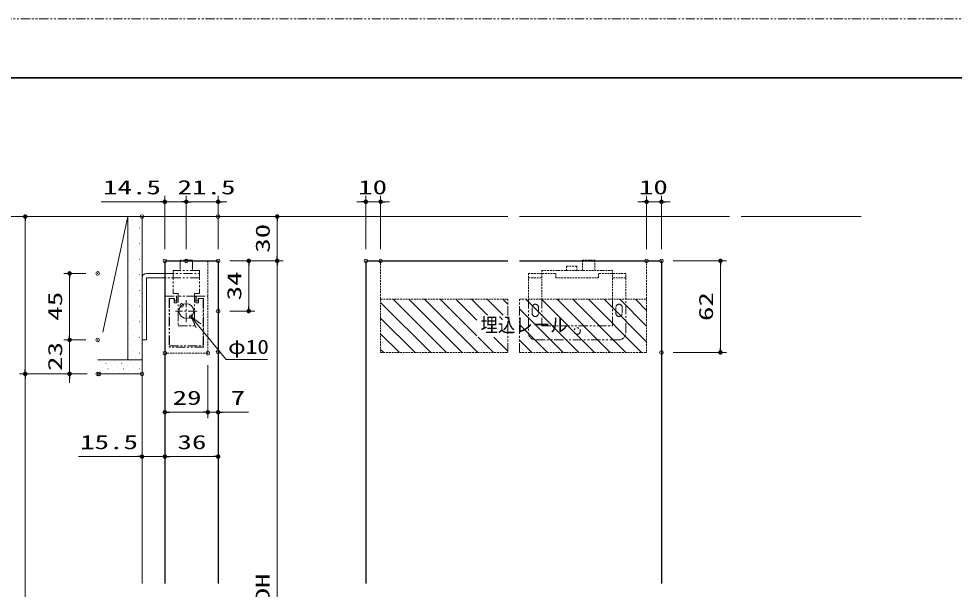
# Model space of a CAD drawing. Units: millimetres, scale not verified. Extents: x -1306 to 1306, y -607 to 607.
# Drawn here: x -871 to -237, y 208 to 594 of the extents above; entities that cross this region are included whole.
import ezdxf
from ezdxf.enums import TextEntityAlignment as Align

# ---------------------------------------------------------------- set-up
doc = ezdxf.new("R2010")
doc.units = ezdxf.units.MM
doc.header["$LTSCALE"] = 5
doc.header["$PDMODE"] = 32
doc.header["$PDSIZE"] = 2.5
for name, pattern in [('USER1', [2.5, 1.25, -0.25, 0.25, -0.25, 0.25, -0.25]), ('USER2', [0.375, 0.25, -0.125]), ('USER3', [2, 1.25, -0.25, 0.25, -0.25])]:
    doc.linetypes.add(name, pattern=pattern)
for name, color, linetype, lineweight in [('0-1_線(黄)', 2, 'Continuous', 15), ('0-3_陰線', 1, 'USER1', 9), ('0-B_点線(水)', 4, 'USER2', 9), ('0-C_中心線', 3, 'USER3', 9), ('0-D_線(白)', 7, 'Continuous', 30), ('1-0_線(水)', 4, 'Continuous', 9), ('1-1_寸法線', 3, 'Continuous', 13), ('1-2_ハッチング', 6, 'Continuous', 9), ('1-4_DEFPOINTS', 7, 'Continuous', 5), ('1-5_0', 3, 'Continuous', 25), ('1-8_図面枠', 7, 'Continuous', 35)]:
    doc.layers.add(name, color=color, linetype=linetype, lineweight=lineweight)
doc.styles.add('ＭＳ ゴシック', font='')
doc.styles.get('ＭＳ ゴシック').set_extended_font_data('MS Gothic')

# ---------------------------------------------------------------- blocks, each defined once
blk = doc.blocks.new('_DOT')
at = {"layer": '1-5_0'}
blk.add_line((-2.5, 0), (-5, 0), dxfattribs=at)
for points in [[(0, 0), (-2.5, 0), (-2.48, 0.313)], [(0, 0), (-2.48, -0.313), (-2.5, 0)], [(0, 0), (-2.48, 0.313), (-2.421, 0.622)], [(0, 0), (-2.421, -0.622), (-2.48, -0.313)], [(0, 0), (-2.421, 0.622), (-2.324, 0.92)], [(0, 0), (-2.324, -0.92), (-2.421, -0.622)], [(0, 0), (-2.324, 0.92), (-2.191, 1.204)], [(0, 0), (-2.191, -1.204), (-2.324, -0.92)], [(0, 0), (-2.191, 1.204), (-2.023, 1.469)], [(0, 0), (-2.023, -1.469), (-2.191, -1.204)], [(0, 0), (-2.023, 1.469), (-1.822, 1.711)], [(0, 0), (-1.822, -1.711), (-2.023, -1.469)], [(0, 0), (-1.822, 1.711), (-1.594, 1.926)], [(0, 0), (-1.594, -1.926), (-1.822, -1.711)], [(0, 0), (-1.594, 1.926), (-1.34, 2.111)], [(0, 0), (-1.34, -2.111), (-1.594, -1.926)], [(0, 0), (-1.34, 2.111), (-1.064, 2.262)], [(0, 0), (-1.064, -2.262), (-1.34, -2.111)], [(0, 0), (-1.064, 2.262), (-0.773, 2.378)], [(0, 0), (-0.773, -2.378), (-1.064, -2.262)], [(0, 0), (-0.773, 2.378), (-0.468, 2.456)], [(0, 0), (-0.468, -2.456), (-0.773, -2.378)], [(0, 0), (-0.468, 2.456), (-0.157, 2.495)], [(0, 0), (-0.157, -2.495), (-0.468, -2.456)], [(0, 0), (-0.157, 2.495), (0.157, 2.495)], [(0, 0), (0.157, -2.495), (-0.157, -2.495)], [(0, 0), (0.157, 2.495), (0.468, 2.456)], [(0, 0), (0.468, 2.456), (0.773, 2.378)], [(0, 0), (0.773, 2.378), (1.064, 2.262)], [(0, 0), (1.064, 2.262), (1.34, 2.111)], [(0, 0), (1.34, 2.111), (1.594, 1.926)], [(0, 0), (1.594, 1.926), (1.822, 1.711)], [(0, 0), (1.822, 1.711), (2.023, 1.469)], [(0, 0), (2.023, 1.469), (2.191, 1.204)], [(0, 0), (2.191, 1.204), (2.324, 0.92)], [(0, 0), (2.324, 0.92), (2.421, 0.622)], [(0, 0), (2.421, 0.622), (2.48, 0.313)], [(0, 0), (2.48, 0.313), (2.5, 0)], [(0, 0), (0.468, -2.456), (0.157, -2.495)], [(0, 0), (0.773, -2.378), (0.468, -2.456)], [(0, 0), (1.064, -2.262), (0.773, -2.378)], [(0, 0), (1.34, -2.111), (1.064, -2.262)], [(0, 0), (1.594, -1.926), (1.34, -2.111)], [(0, 0), (1.822, -1.711), (1.594, -1.926)], [(0, 0), (2.023, -1.469), (1.822, -1.711)], [(0, 0), (2.191, -1.204), (2.023, -1.469)], [(0, 0), (2.324, -0.92), (2.191, -1.204)], [(0, 0), (2.421, -0.622), (2.324, -0.92)], [(0, 0), (2.48, -0.313), (2.421, -0.622)], [(0, 0), (2.5, 0), (2.48, -0.313)]]:
    blk.add_solid(points, dxfattribs=at)
blk = doc.blocks.new('_Open30')
at = {"layer": '1-5_0', "lineweight": 9}
blk.add_line((0, 0), (-5, 0), dxfattribs=at)
blk.add_lwpolyline([(-5, 1.34), (0, 0), (-5, -1.34)], dxfattribs=at)

msp = doc.modelspace()

# ---------------------------------------------------------------- linework, layer by layer
at = {"layer": '0-1_線(黄)'}
for p, q in [((-1235.181, 460.092), (-539.702, 460.092)), ((-796.701, 460.092), (-813.701, 381.758)), ((-796.701, 460.092), (-796.701, 363.092)), ((-787.201, 460.092), (-787.201, 353.592)), ((-531.702, 460.092), (-389.702, 460.092)), ((-381.702, 460.092), (-300.409, 460.092)), ((-784.201, 421.592), (-771.701, 421.592)), ((-817.201, 363.092), (-787.201, 363.092)), ((-817.201, 353.592), (-787.201, 353.592))]:
    msp.add_line(p, q, dxfattribs=at)
for points in [[(-784.201, 376.592), (-787.201, 376.592), (-787.201, 418.592)], [(-771.701, 418.592), (-784.201, 418.592), (-784.201, 376.592)]]:
    msp.add_lwpolyline(points, dxfattribs=at)
msp.add_arc((-784.201, 418.592), 3, 90, 180, dxfattribs=at)
at = {"layer": '0-3_陰線', "color": 4}
msp.add_line((387.036, 594), (-1292.964, 594), dxfattribs=at)
at = {"layer": '0-3_陰線'}
for p, q in [((-752.951, 430.592), (-752.951, 423.592)), ((-748.401, 423.592), (-748.401, 408.092)), ((-771.701, 406.092), (-763.801, 406.092)), ((-771.701, 367.592), (-771.701, 406.092)), ((-762.701, 408.092), (-766.001, 408.092)), ((-750.801, 406.092), (-763.601, 406.092)), ((-763.601, 406.092), (-763.601, 401.592)), ((-762.701, 408.092), (-762.701, 386.092)), ((-751.701, 408.092), (-751.701, 386.092)), ((-748.401, 408.092), (-751.701, 408.092)), ((-750.801, 401.592), (-750.801, 406.092)), ((-750.601, 406.092), (-742.701, 406.092)), ((-765.401, 404.592), (-768.701, 404.592)), ((-765.401, 404.592), (-765.401, 401.592)), ((-763.601, 401.592), (-765.401, 401.592)), ((-749.001, 401.592), (-750.801, 401.592)), ((-745.701, 404.592), (-749.001, 404.592)), ((-749.001, 401.592), (-749.001, 404.592)), ((-539.702, 368.092), (-539.702, 404.092)), ((-531.702, 368.092), (-531.702, 404.092)), ((-525.703, 404.092), (-525.703, 381.592)), ((-459.703, 381.592), (-459.703, 404.092)), ((-523.203, 398.592), (-523.203, 394.592)), ((-518.903, 398.592), (-518.903, 394.592)), ((-466.503, 398.592), (-466.503, 394.592)), ((-462.203, 398.592), (-462.203, 394.592)), ((-762.701, 386.092), (-751.701, 386.092)), ((-520.703, 376.592), (-464.703, 376.592)), ((-745.501, 371.592), (-768.901, 371.592))]:
    msp.add_line(p, q, dxfattribs=at)
for points in [[(-752.951, 430.592), (-761.451, 430.592), (-761.451, 423.592)], [(-771.701, 421.592), (-748.401, 421.592), (-748.401, 418.592), (-771.701, 418.592)], [(-748.401, 423.592), (-766.001, 423.592), (-766.001, 408.092)], [(-763.801, 406.092), (-763.801, 403.092), (-765.101, 403.092), (-765.101, 404.592), (-768.901, 404.592), (-768.901, 371.592)], [(-750.601, 406.092), (-750.601, 403.092), (-749.301, 403.092), (-749.301, 404.592), (-745.501, 404.592), (-745.501, 371.592)], [(-768.701, 404.592), (-768.701, 372.592), (-745.701, 372.592), (-745.701, 404.592)], [(-516.703, 404.092), (-516.703, 386.092), (-468.703, 386.092), (-468.703, 404.092)]]:
    msp.add_lwpolyline(points, dxfattribs=at)
msp.add_circle((-492.703, 382.592), 2.15, dxfattribs=at)
for centre, radius, start, end in [((-521.053, 398.592), 2.15, 0, 180), ((-464.353, 398.592), 2.15, 0, 180), ((-521.053, 394.592), 2.15, 180, 0), ((-464.353, 394.592), 2.15, 180, 0), ((-520.703, 381.592), 5, 180, 270), ((-464.703, 381.592), 5, 270, 0)]:
    msp.add_arc(centre, radius, start, end, dxfattribs=at)
at = {"layer": '0-B_点線(水)'}
for p, q in [((-489.203, 430.592), (-489.203, 423.592)), ((-625.701, 430.092), (-625.701, 368.092)), ((-493.003, 426.592), (-493.003, 423.592)), ((-445.703, 430.092), (-445.703, 368.092)), ((-525.703, 421.592), (-507.203, 421.592)), ((-525.703, 421.592), (-525.703, 404.092)), ((-525.703, 418.592), (-516.703, 418.592)), ((-516.703, 423.592), (-468.703, 423.592)), ((-516.703, 423.592), (-516.703, 404.092)), ((-507.203, 418.592), (-507.203, 421.592)), ((-507.203, 418.592), (-478.203, 418.592)), ((-459.703, 421.592), (-478.203, 421.592)), ((-478.203, 418.592), (-478.203, 421.592)), ((-468.703, 404.092), (-468.703, 423.592)), ((-459.703, 418.592), (-468.703, 418.592)), ((-459.703, 404.092), (-459.703, 421.592)), ((-625.701, 404.092), (-539.702, 404.092)), ((-531.702, 404.092), (-445.703, 404.092)), ((-625.701, 368.092), (-539.702, 368.092)), ((-531.702, 368.092), (-445.703, 368.092))]:
    msp.add_line(p, q, dxfattribs=at)
for points in [[(-489.203, 430.592), (-480.703, 430.592), (-480.703, 423.592)], [(-742.701, 430.092), (-742.701, 367.592), (-771.701, 367.592)], [(-493.003, 426.592), (-500.003, 426.592), (-500.003, 423.592)]]:
    msp.add_lwpolyline(points, dxfattribs=at)
at = {"layer": '0-C_中心線'}
for p, q in [((-757.201, 388.656), (-757.201, 403.527)), ((-749.765, 396.092), (-764.636, 396.092))]:
    msp.add_line(p, q, dxfattribs=at)
at = {"layer": '0-D_線(白)'}
for p, q in [((-771.701, 430.092), (-771.701, 211.777)), ((-635.701, 430.092), (-539.702, 430.092)), ((-635.701, 430.092), (-635.701, 211.777)), ((-531.702, 430.092), (-435.703, 430.092)), ((-435.703, 430.092), (-435.703, 211.777))]:
    msp.add_line(p, q, dxfattribs=at)
msp.add_lwpolyline([(-771.701, 430.092), (-735.701, 430.092), (-735.701, 211.777)], dxfattribs=at)
at = {"layer": '1-0_線(水)'}
msp.add_line((-787.201, 353.592), (-787.201, 211.777), dxfattribs=at)
msp.add_circle((-757.201, 396.092), 5, dxfattribs=at)
at = {"layer": '1-1_寸法線'}
for p, q in [((-774.701, 470.092), (-814.748, 470.092)), ((-771.701, 438.092), (-771.701, 474.092)), ((-757.201, 470.092), (-771.701, 470.092)), ((-760.201, 470.092), (-763.201, 470.092)), ((-757.201, 438.092), (-757.201, 474.092)), ((-757.201, 438.092), (-757.201, 474.092)), ((-757.201, 470.092), (-735.701, 470.092)), ((-754.201, 470.092), (-751.201, 470.092)), ((-735.701, 438.092), (-735.701, 474.092)), ((-732.701, 470.092), (-729.701, 470.092)), ((-638.701, 470.092), (-641.701, 470.092)), ((-635.701, 438.092), (-635.701, 474.092)), ((-635.701, 470.092), (-625.701, 470.092)), ((-625.701, 438.092), (-625.701, 474.092)), ((-622.701, 470.092), (-619.701, 470.092)), ((-448.703, 470.092), (-451.703, 470.092)), ((-445.703, 438.092), (-445.703, 474.092)), ((-445.703, 470.092), (-435.703, 470.092)), ((-435.703, 438.092), (-435.703, 474.092)), ((-432.703, 470.092), (-429.703, 470.092)), ((-795.201, 460.092), (-870.201, 460.092)), ((-866.201, 457.092), (-866.201, 356.592)), ((-727.701, 460.092), (-691.701, 460.092)), ((-695.701, 433.092), (-695.701, 457.092)), ((-727.701, 430.092), (-691.701, 430.092)), ((-727.701, 430.092), (-691.701, 430.092)), ((-727.701, 430.092), (-710.951, 430.092)), ((-714.951, 399.092), (-714.951, 427.092)), ((-695.701, 427.092), (-695.701, -8.908)), ((-427.703, 430.092), (-391.703, 430.092)), ((-395.703, 427.092), (-395.703, 371.092)), ((-825.201, 421.592), (-840.201, 421.592)), ((-836.201, 379.592), (-836.201, 418.592)), ((-727.701, 396.092), (-710.951, 396.092)), ((-836.201, 379.592), (-836.201, 382.592)), ((-825.201, 376.592), (-840.201, 376.592)), ((-825.201, 376.592), (-840.201, 376.592)), ((-836.201, 376.592), (-836.201, 353.592)), ((-427.703, 368.092), (-391.703, 368.092)), ((-771.701, 359.592), (-771.701, 323.592)), ((-771.701, 359.592), (-771.701, 293.592)), ((-771.701, 359.592), (-771.701, 293.592)), ((-742.701, 359.592), (-742.701, 323.592)), ((-742.701, 359.592), (-742.701, 323.592)), ((-735.701, 360.412), (-735.701, 323.592)), ((-735.701, 360.412), (-735.701, 293.592)), ((-824.256, 353.592), (-870.201, 353.592)), ((-824.256, 353.592), (-870.201, 353.592)), ((-866.201, 350.592), (-866.201, -16.908)), ((-825.201, 353.592), (-840.201, 353.592)), ((-836.201, 350.592), (-836.201, 347.592)), ((-787.201, 345.592), (-787.201, 293.592)), ((-745.701, 327.592), (-768.701, 327.592)), ((-745.701, 327.592), (-748.701, 327.592)), ((-742.701, 327.592), (-735.701, 327.592)), ((-732.701, 327.592), (-715.034, 327.592)), ((-790.201, 297.592), (-830.248, 297.592)), ((-771.701, 297.592), (-787.201, 297.592)), ((-768.701, 297.592), (-765.701, 297.592)), ((-768.701, 297.592), (-738.701, 297.592))]:
    msp.add_line(p, q, dxfattribs=at)
at = {"layer": '1-1_寸法線', "lineweight": 9}
msp.add_lwpolyline([(-702.298, 363.285), (-730.336, 363.285), (-748.964, 386.034)], dxfattribs=at)
at = {"layer": '1-2_ハッチング'}
for p, q in [((-794.338, 457.675), (-794.288, 457.675)), ((-790.36, 456.35), (-790.31, 456.35)), ((-787.709, 459.001), (-787.659, 459.001)), ((-795.664, 451.046), (-795.614, 451.046)), ((-793.012, 453.698), (-792.962, 453.698)), ((-791.686, 449.721), (-791.636, 449.721)), ((-789.034, 452.372), (-788.984, 452.372)), ((-794.338, 447.069), (-794.288, 447.069)), ((-790.36, 445.743), (-790.31, 445.743)), ((-787.709, 448.395), (-787.659, 448.395)), ((-795.664, 440.44), (-795.614, 440.44)), ((-793.012, 443.091), (-792.962, 443.091)), ((-791.686, 439.114), (-791.636, 439.114)), ((-789.034, 441.766), (-788.984, 441.766)), ((-787.709, 437.788), (-787.659, 437.788)), ((-794.338, 436.462), (-794.288, 436.462)), ((-793.012, 432.485), (-792.962, 432.485)), ((-790.36, 435.136), (-790.31, 435.136)), ((-789.034, 431.159), (-788.984, 431.159)), ((-795.664, 429.833), (-795.614, 429.833)), ((-794.338, 425.856), (-794.288, 425.856)), ((-791.686, 428.507), (-791.636, 428.507)), ((-790.36, 424.53), (-790.31, 424.53)), ((-787.709, 427.181), (-787.659, 427.181)), ((-795.664, 419.227), (-795.614, 419.227)), ((-793.012, 421.878), (-792.962, 421.878)), ((-791.686, 417.901), (-791.636, 417.901)), ((-789.034, 420.552), (-788.984, 420.552)), ((-794.338, 415.249), (-794.288, 415.249)), ((-790.36, 413.923), (-790.31, 413.923)), ((-787.709, 416.575), (-787.659, 416.575)), ((-795.664, 408.62), (-795.614, 408.62)), ((-793.012, 411.272), (-792.962, 411.272)), ((-791.686, 407.294), (-791.636, 407.294)), ((-789.034, 409.946), (-788.984, 409.946)), ((-787.709, 405.968), (-787.659, 405.968)), ((-794.338, 404.642), (-794.288, 404.642)), ((-793.012, 400.665), (-792.962, 400.665)), ((-790.36, 403.317), (-790.31, 403.317)), ((-789.034, 399.339), (-788.984, 399.339)), ((-591.817, 368.092), (-625.701, 401.975)), ((-581.21, 368.092), (-617.21, 404.092)), ((-570.603, 368.092), (-606.603, 404.092)), ((-559.997, 368.092), (-595.997, 404.092)), ((-560.637, 379.338), (-585.39, 404.092)), ((-560.637, 389.945), (-574.784, 404.092)), ((-553.493, 393.407), (-564.177, 404.092)), ((-542.886, 393.407), (-553.57, 404.092)), ((-539.702, 400.829), (-542.964, 404.092)), ((-491.525, 368.092), (-527.525, 404.092)), ((-480.918, 368.092), (-516.918, 404.092)), ((-470.311, 368.092), (-506.311, 404.092)), ((-459.705, 368.092), (-495.705, 404.092)), ((-449.098, 368.092), (-485.098, 404.092)), ((-445.703, 375.303), (-474.492, 404.092)), ((-445.703, 385.909), (-463.885, 404.092)), ((-445.703, 396.516), (-453.278, 404.092)), ((-795.664, 398.013), (-795.614, 398.013)), ((-794.338, 394.036), (-794.288, 394.036)), ((-791.686, 396.687), (-791.636, 396.687)), ((-790.36, 392.71), (-790.31, 392.71)), ((-787.709, 395.362), (-787.659, 395.362)), ((-502.131, 368.092), (-531.702, 397.662)), ((-795.664, 387.407), (-795.614, 387.407)), ((-793.012, 390.058), (-792.962, 390.058)), ((-789.034, 388.733), (-788.984, 388.733)), ((-602.423, 368.092), (-625.701, 391.369)), ((-512.738, 368.092), (-531.702, 387.055)), ((-794.338, 383.429), (-794.288, 383.429)), ((-791.686, 386.081), (-791.636, 386.081)), ((-790.36, 382.103), (-790.31, 382.103)), ((-787.709, 384.755), (-787.659, 384.755)), ((-613.03, 368.092), (-625.701, 380.762)), ((-795.664, 376.8), (-795.614, 376.8)), ((-793.012, 379.452), (-792.962, 379.452)), ((-791.686, 375.474), (-791.636, 375.474)), ((-789.034, 378.126), (-788.984, 378.126)), ((-787.709, 374.148), (-787.659, 374.148)), ((-549.39, 368.092), (-559.706, 378.407)), ((-539.702, 369.01), (-549.099, 378.407)), ((-523.344, 368.092), (-531.702, 376.449)), ((-794.338, 372.823), (-794.288, 372.823)), ((-793.012, 368.845), (-792.962, 368.845)), ((-790.36, 371.497), (-790.31, 371.497)), ((-789.034, 367.519), (-788.984, 367.519)), ((-623.636, 368.092), (-625.701, 370.156)), ((-815.551, 362.216), (-815.501, 362.216)), ((-804.944, 362.216), (-804.894, 362.216)), ((-795.664, 366.194), (-795.614, 366.194)), ((-794.338, 362.216), (-794.288, 362.216)), ((-791.686, 364.868), (-791.636, 364.868)), ((-787.709, 363.542), (-787.659, 363.542)), ((-816.877, 355.587), (-816.827, 355.587)), ((-814.225, 358.239), (-814.175, 358.239)), ((-811.573, 360.89), (-811.523, 360.89)), ((-810.248, 356.913), (-810.198, 356.913)), ((-807.596, 359.564), (-807.546, 359.564)), ((-806.27, 355.587), (-806.22, 355.587)), ((-803.618, 358.239), (-803.568, 358.239)), ((-800.967, 360.89), (-800.917, 360.89)), ((-799.641, 356.913), (-799.591, 356.913)), ((-796.989, 359.564), (-796.939, 359.564)), ((-795.664, 355.587), (-795.614, 355.587)), ((-793.012, 358.239), (-792.962, 358.239)), ((-790.36, 360.89), (-790.31, 360.89)), ((-789.034, 356.913), (-788.984, 356.913)), ((-812.899, 354.261), (-812.849, 354.261)), ((-802.293, 354.261), (-802.243, 354.261)), ((-791.686, 354.261), (-791.636, 354.261))]:
    msp.add_line(p, q, dxfattribs=at)
at = {"layer": '1-4_DEFPOINTS'}
for p in [(-771.701, 470.092), (-735.701, 470.092), (-625.701, 470.092), (-435.703, 470.092), (-787.201, 460.092), (-735.701, 460.092), (-695.701, 460.092), (-771.701, 430.092), (-757.201, 430.092), (-735.701, 430.092), (-735.701, 430.092), (-714.951, 430.092), (-635.701, 430.092), (-625.701, 430.092), (-445.703, 430.092), (-435.703, 430.092), (-435.703, 430.092), (-836.201, 421.592), (-817.201, 421.592), (-760.368, 399.96), (-754.033, 392.223), (-735.701, 396.092), (-817.201, 376.592), (-771.701, 367.592), (-771.701, 367.592), (-742.701, 367.592), (-735.701, 368.412), (-435.703, 368.092), (-395.703, 368.092), (-866.201, 353.592), (-836.201, 353.592), (-817.201, 353.592), (-816.256, 353.592), (-787.201, 353.592), (-771.701, 327.592), (-742.701, 327.592), (-771.701, 297.592), (-735.701, 297.592)]:
    msp.add_point(p, dxfattribs=at)
at = {"layer": '1-8_図面枠'}
msp.add_lwpolyline([(-1252.964, -554), (347.036, -554), (347.036, 554), (-1252.964, 554)], close=True, dxfattribs=at)

# ---------------------------------------------------------------- block references
at = {"layer": '1-1_寸法線', "xscale": 0.6, "yscale": 0.6}
for p in [(-771.701, 470.092), (-757.201, 470.092), (-635.701, 470.092), (-445.703, 470.092), (-742.701, 327.592), (-742.701, 327.592), (-787.201, 297.592), (-735.701, 297.592)]:
    msp.add_blockref('_DOT', p, dxfattribs=at)
at = {"layer": '1-1_寸法線'}
for name, p, xscale, yscale, rotation in [('_DOT', (-757.201, 470.092), 0.6, 0.6, 180), ('_DOT', (-735.701, 470.092), 0.6, 0.6, 180), ('_DOT', (-625.701, 470.092), 0.6, 0.6, 180), ('_DOT', (-435.703, 470.092), 0.6, 0.6, 180), ('_DOT', (-866.201, 460.092), 0.6, 0.6, 90), ('_DOT', (-695.701, 460.092), 0.6, 0.6, 90), ('_DOT', (-714.951, 430.092), 0.6, 0.6, 90), ('_DOT', (-695.701, 430.092), 0.6, 0.6, 270), ('_DOT', (-695.701, 430.092), 0.6, 0.6, 90), ('_DOT', (-395.703, 430.092), 0.6, 0.6, 90), ('_DOT', (-836.201, 421.592), 0.6, 0.6, 90), ('_DOT', (-714.951, 396.092), 0.6, 0.6, 270), ('_Open30', (-754.033, 392.223), 1.6, 1.6, 129.31389), ('_DOT', (-836.201, 376.592), 0.6, 0.6, 270), ('_DOT', (-836.201, 376.592), 0.6, 0.6, 270), ('_DOT', (-395.703, 368.092), 0.6, 0.6, 270), ('_DOT', (-866.201, 353.592), 0.6, 0.6, 270), ('_DOT', (-866.201, 353.592), 0.6, 0.6, 90), ('_DOT', (-836.201, 353.592), 0.6, 0.6, 90), ('_DOT', (-771.701, 327.592), 0.6, 0.6, 180), ('_DOT', (-735.701, 327.592), 0.6, 0.6, 180), ('_DOT', (-771.701, 297.592), 0.6, 0.6, 180), ('_DOT', (-771.701, 297.592), 0.6, 0.6, 180)]:
    msp.add_blockref(name, p, dxfattribs=dict(at, xscale=xscale, yscale=yscale, rotation=rotation))

# ---------------------------------------------------------------- texts
at = {"layer": '1-1_寸法線', "style": 'ＭＳ ゴシック'}
for s, height, width, p in [('14.5', 9.604, 1.5, (-813.605, 472.241)), ('21.5', 9.604, 1.5, (-763.117, 472.241)), ('10', 9.604, 1.5, (-640.939, 472.241)), ('10', 9.604, 1.5, (-450.941, 472.241)), ('埋込レール', 9.604, 0.9, (-558.137, 379.057)), ('φ10', 9.621, 1.2, (-728.964, 364.235)), ('29', 9.604, 1.5, (-766.486, 329.741)), ('7', 9.604, 1.5, (-727.129, 329.741)), ('15.5', 9.604, 1.5, (-829.105, 299.741)), ('36', 9.604, 1.5, (-763.224, 299.741))]:
    msp.add_text(s, height=height, dxfattribs=dict(at, width=width)).set_placement(p, align=Align.BOTTOM_LEFT)
at = {"layer": '1-1_寸法線', "style": 'ＭＳ ゴシック', "width": 1.5}
for s, p in [('30', (-697.85, 435.568)), ('34', (-717.1, 403.33)), ('45', (-838.35, 389.568)), ('62', (-397.852, 389.33)), ('23', (-838.35, 355.568)), ('DH', (-697.85, 198.853))]:
    msp.add_text(s, height=9.604, rotation=90, dxfattribs=at).set_placement(p, align=Align.BOTTOM_LEFT)

doc.saveas('drawing.dxf')
